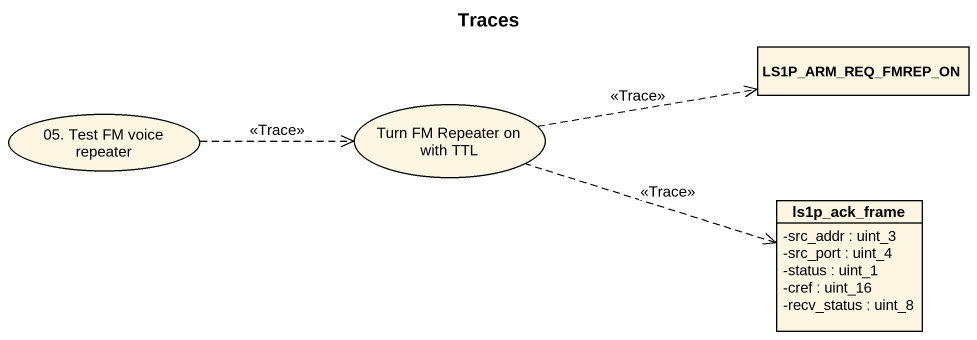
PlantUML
@startuml
title Traces
allowmixing
hide circle
hide empty members
skinparam classAttributeIconSize 0
class LS1P_ARM_REQ_FMREP_ON
usecase "05. Test FM voice repeater" as u05_Test_FM_voice_repeater
usecase "Turn FM Repeater on with TTL" as Turn_FM_Repeater_on_with_TTL
class ls1p_ack_frame {
  -src_addr : uint_3
  -src_port : uint_4
  -status : uint_1
  -cref : uint_16
  -recv_status : uint_8
}
u05_Test_FM_voice_repeater .right.> Turn_FM_Repeater_on_with_TTL : <<Trace>>
Turn_FM_Repeater_on_with_TTL .right.> LS1P_ARM_REQ_FMREP_ON : <<Trace>>
Turn_FM_Repeater_on_with_TTL .right.> ls1p_ack_frame : <<Trace>>
@enduml
